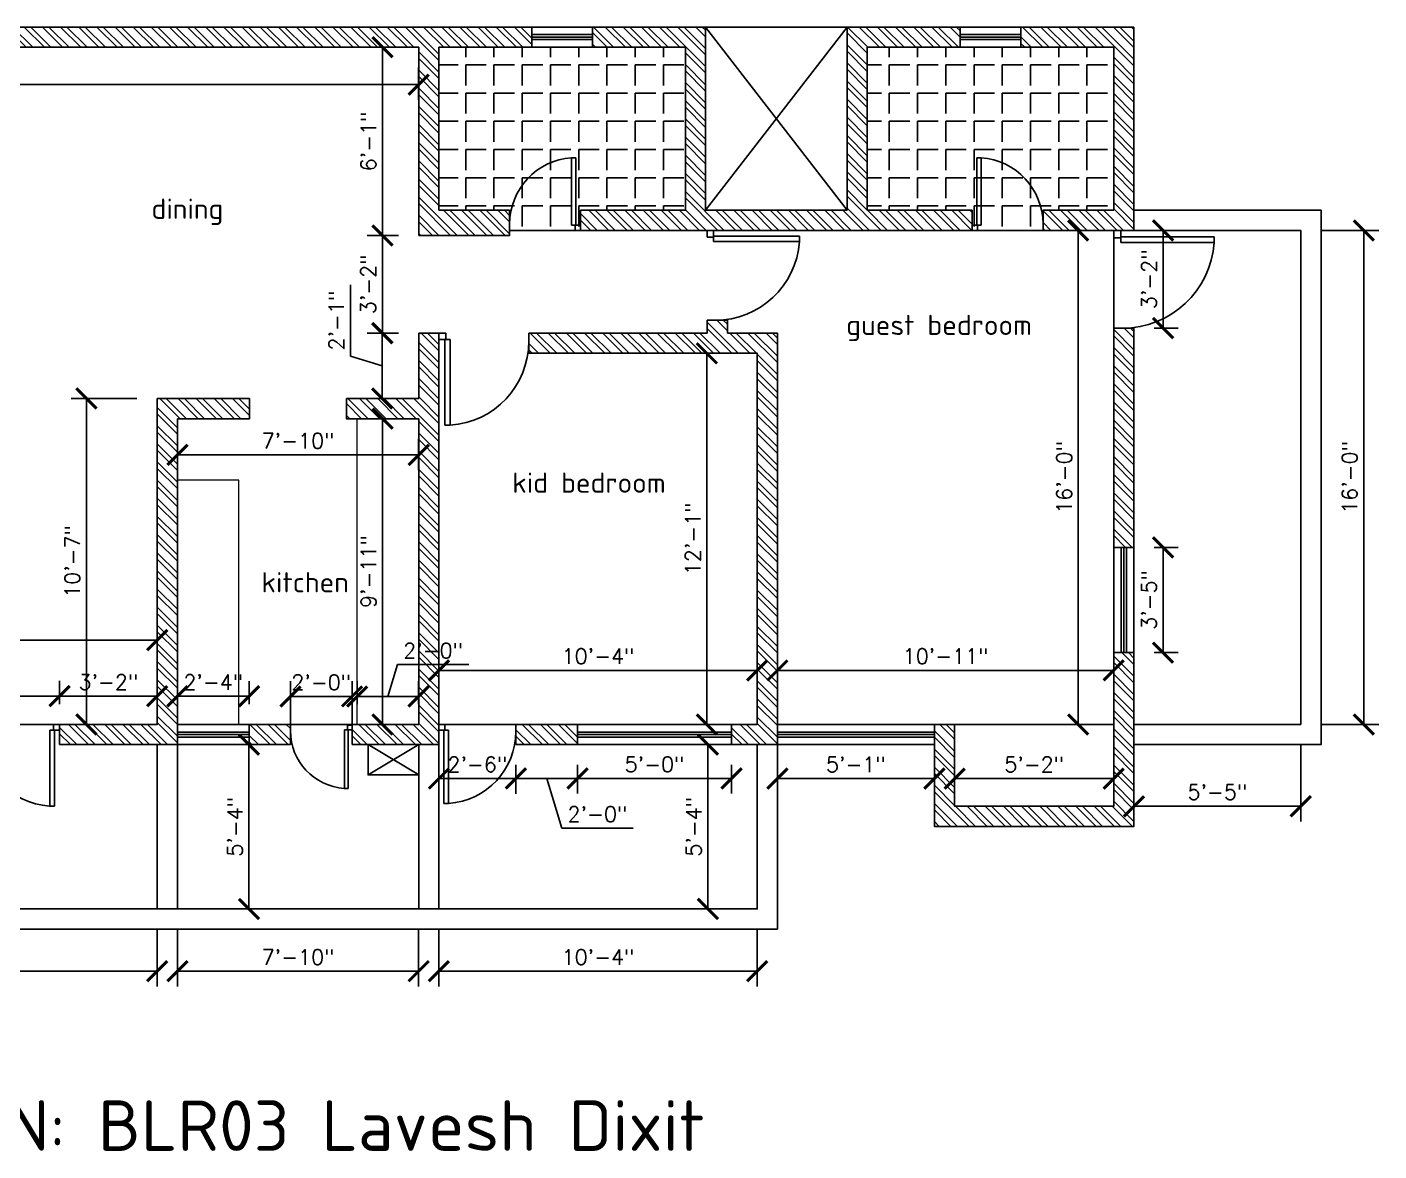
# Model space of a CAD drawing. Header units: millimetres. Extents: x 257791 to 278963, y -92415 to -81292.
# Drawn here: x 265587 to 278963, y -92415 to -81292 of the extents above; entities that cross this region are included whole.
import ezdxf

# ---------------------------------------------------------------- set-up
doc = ezdxf.new("R2010")
doc.units = ezdxf.units.MM
doc.layers.add('door&window', color=253, linetype='Continuous')
doc.layers.add('layout option @ 1', color=250, linetype='Continuous')
doc.layers.add('GRIDDIM', color=250, linetype='Continuous', lineweight=0)
doc.styles.add('ROMANS', font='romans')
doc.styles.get("Standard").update_dxf_attribs({"font": 'arial.ttf'})
doc.dimstyles.new('DIM300', dxfattribs={"dimtxt": 300, "dimasz": 300, "dimexe": 150, "dimexo": 200, "dimgap": 150, "dimtad": 1, "dimdec": 0, "dimlfac": 0.039363, "dimzin": 1, "dimdsep": 46, "dimlunit": 4, "dimtxsty": 'ROMANS', "dimblk": 'ARCHTICK', "dimblk1": 'ARCHTICK', "dimblk2": 'DOT', "dimcen": 100, "dimclrd": 256, "dimclre": 256, "dimclrt": 7, "dimadec": 0, "dimazin": 0, "dimtfac": 1, "dimtdec": 0, "dimtofl": 0, "dimtmove": 1, "dimatfit": 3, "dimldrblk": 'DOT', "dimfxl": 0, "dimtolj": 1, "dimtzin": 1, "dimarcsym": 0})
pattern_1 = [(315, (349276.97, 179293.78), (89.80256, 89.80256), []), (315, (349340.47, 179293.78), (89.80256, 89.80256), [])]

# ---------------------------------------------------------------- blocks, each defined once
blk = doc.blocks.new('d2')
at = {"layer": 'door&window'}
for p, q in [((270710, -64687), (270752, -64687)), ((270710, -65355), (270710, -64687)), ((270752, -64687), (270752, -65355)), ((270718, -65355), (270665, -65355)), ((270752, -65355), (270710, -65355)), ((270718, -65406), (270718, -65355)), ((270718, -65406), (270665, -65406))]:
    blk.add_line(p, q, dxfattribs=at)
blk.add_ellipse((270708, -65343), major_axis=(0, 657), ratio=1, start_param=4.712359, end_param=6.215136, dxfattribs=at)
blk = doc.blocks.new('d1')
at = {"layer": 'door&window'}
for p, q in [((259851, -65680), (259797, -65680)), ((259797, -65680), (259797, -66539)), ((259851, -66539), (259851, -65680)), ((259797, -66539), (259851, -66539)), ((259841, -66604), (259841, -66539)), ((259841, -66539), (259909, -66539)), ((259841, -66604), (259909, -66604))]:
    blk.add_line(p, q, dxfattribs=at)
at = {"layer": 'door&window', "extrusion": (0, 0, -1)}
blk.add_ellipse((259854, -66523), major_axis=(0, 845), ratio=1, start_param=4.712359, end_param=6.215136, dxfattribs=at)
blk = doc.blocks.new('_ArchTick')
at = {"color": 0, "linetype": 'ByBlock', "const_width": 0.15}
blk.add_lwpolyline([(-0.5, -0.5), (0.5, 0.5)], dxfattribs=at)
blk = doc.blocks.new('*D44')
at = {"layer": 'Defpoints', "color": 0}
for p in [(278190, -83305), (278190, -88194), (278813, -88194)]:
    blk.add_point(p, dxfattribs=at)
at = {"layer": 'GRIDDIM', "lineweight": -2}
for p, q in [((278390, -83305), (278963, -83305)), ((278813, -83305), (278813, -88194)), ((278390, -88194), (278963, -88194))]:
    blk.add_line(p, q, dxfattribs=at)
at = {"layer": 'GRIDDIM', "lineweight": -2, "xscale": 200, "yscale": 200, "zscale": 200}
for p, rotation in [((278813, -83305), 90), ((278813, -88194), 270)]:
    blk.add_blockref('_ArchTick', p, dxfattribs=dict(at, rotation=rotation))
at = {"layer": 'GRIDDIM', "color": 7, "insert": (278674, -85749), "char_height": 150, "attachment_point": 5, "rotation": 90, "style": 'ROMANS'}
blk.add_mtext('\\A1;16\'-0"', dxfattribs=at)
blk = doc.blocks.new('_Dot')
at = {"color": 0, "linetype": 'ByBlock', "lineweight": -2}
blk.add_line((-0.5, 0), (-1, 0), dxfattribs=at)
at = {"color": 0, "linetype": 'ByBlock', "const_width": 0.5}
blk.add_lwpolyline([(-0.25, 0, 1), (0.25, 0, 1)], format="xyb", close=True, dxfattribs=at)
blk = doc.blocks.new('*D45')
at = {"layer": 'Defpoints', "color": 0}
for p in [(276339, -83305), (275988, -88194), (276339, -88194)]:
    blk.add_point(p, dxfattribs=at)
at = {"layer": 'GRIDDIM', "lineweight": -2}
for p, q in [((276139, -83305), (275838, -83305)), ((275988, -83305), (275988, -88194)), ((276139, -88194), (275838, -88194))]:
    blk.add_line(p, q, dxfattribs=at)
at = {"layer": 'GRIDDIM', "lineweight": -2, "xscale": 200, "yscale": 200, "zscale": 200}
for p, rotation in [((275988, -83305), 90), ((275988, -88194), 270)]:
    blk.add_blockref('_ArchTick', p, dxfattribs=dict(at, rotation=rotation))
at = {"layer": 'GRIDDIM', "color": 7, "insert": (275849, -85749), "char_height": 150, "attachment_point": 5, "rotation": 90, "style": 'ROMANS'}
blk.add_mtext('\\A1;16\'-0"', dxfattribs=at)
blk = doc.blocks.new('*D46')
at = {"layer": 'Defpoints', "color": 0}
for p in [(276539, -86442), (276539, -87483), (276827, -87483)]:
    blk.add_point(p, dxfattribs=at)
at = {"layer": 'GRIDDIM', "lineweight": -2}
for p, q in [((276739, -86442), (276977, -86442)), ((276827, -86442), (276827, -87483)), ((276739, -87483), (276977, -87483))]:
    blk.add_line(p, q, dxfattribs=at)
at = {"layer": 'GRIDDIM', "lineweight": -2, "xscale": 200, "yscale": 200, "zscale": 200}
for p, rotation in [((276827, -86442), 90), ((276827, -87483), 270)]:
    blk.add_blockref('_ArchTick', p, dxfattribs=dict(at, rotation=rotation))
at = {"layer": 'GRIDDIM', "color": 7, "insert": (276688, -86962), "char_height": 150, "attachment_point": 5, "rotation": 90, "style": 'ROMANS'}
blk.add_mtext('\\A1;3\'-5"', dxfattribs=at)
blk = doc.blocks.new('*D47')
at = {"layer": 'Defpoints', "color": 0}
for p in [(276539, -83305), (276539, -84272), (276827, -84272)]:
    blk.add_point(p, dxfattribs=at)
at = {"layer": 'GRIDDIM', "lineweight": -2}
for p, q in [((276739, -83305), (276977, -83305)), ((276827, -83305), (276827, -84272)), ((276739, -84272), (276977, -84272))]:
    blk.add_line(p, q, dxfattribs=at)
at = {"layer": 'GRIDDIM', "lineweight": -2, "xscale": 200, "yscale": 200, "zscale": 200}
for p, rotation in [((276827, -83305), 90), ((276827, -84272), 270)]:
    blk.add_blockref('_ArchTick', p, dxfattribs=dict(at, rotation=rotation))
at = {"layer": 'GRIDDIM', "color": 7, "insert": (276688, -83788), "char_height": 150, "attachment_point": 5, "rotation": 90, "style": 'ROMANS'}
blk.add_mtext('\\A1;3\'-2"', dxfattribs=at)
blk = doc.blocks.new('*D48')
at = {"layer": 'Defpoints', "color": 0}
for p in [(276539, -88194), (278190, -88194), (276539, -89004)]:
    blk.add_point(p, dxfattribs=at)
at = {"layer": 'GRIDDIM', "lineweight": -2}
for p, q in [((276539, -88394), (276539, -89154)), ((278190, -88394), (278190, -89154)), ((278190, -89004), (276539, -89004))]:
    blk.add_line(p, q, dxfattribs=at)
at = {"layer": 'GRIDDIM', "lineweight": -2, "xscale": 200, "yscale": 200, "zscale": 200, "rotation": 180}
blk.add_blockref('_ArchTick', (276539, -89004), dxfattribs=at)
at = {"layer": 'GRIDDIM', "lineweight": -2, "xscale": 200, "yscale": 200, "zscale": 200}
blk.add_blockref('_ArchTick', (278190, -89004), dxfattribs=at)
at = {"layer": 'GRIDDIM', "color": 7, "insert": (277365, -88864), "char_height": 150, "attachment_point": 5, "style": 'ROMANS'}
blk.add_mtext('\\A1;5\'-5"', dxfattribs=at)
blk = doc.blocks.new('*D50')
at = {"layer": 'Defpoints', "color": 0}
for p in [(273012, -87659), (273012, -88269), (276339, -88194)]:
    blk.add_point(p, dxfattribs=at)
at = {"layer": 'GRIDDIM', "lineweight": -2}
for p, q in [((273012, -88069), (273012, -87509)), ((276339, -87994), (276339, -87509)), ((276339, -87659), (273012, -87659))]:
    blk.add_line(p, q, dxfattribs=at)
at = {"layer": 'GRIDDIM', "lineweight": -2, "xscale": 200, "yscale": 200, "zscale": 200, "rotation": 180}
blk.add_blockref('_ArchTick', (273012, -87659), dxfattribs=at)
at = {"layer": 'GRIDDIM', "lineweight": -2, "xscale": 200, "yscale": 200, "zscale": 200}
blk.add_blockref('_ArchTick', (276339, -87659), dxfattribs=at)
at = {"layer": 'GRIDDIM', "color": 7, "insert": (274676, -87519), "char_height": 150, "attachment_point": 5, "style": 'ROMANS'}
blk.add_mtext('\\A1;10\'-11"', dxfattribs=at)
blk = doc.blocks.new('*D52')
at = {"layer": 'Defpoints', "color": 0}
for p in [(269662, -87659), (269662, -88194), (272812, -88194)]:
    blk.add_point(p, dxfattribs=at)
at = {"layer": 'GRIDDIM', "lineweight": -2}
for p, q in [((269662, -87994), (269662, -87509)), ((272812, -87994), (272812, -87509)), ((272812, -87659), (269662, -87659))]:
    blk.add_line(p, q, dxfattribs=at)
at = {"layer": 'GRIDDIM', "lineweight": -2, "xscale": 200, "yscale": 200, "zscale": 200, "rotation": 180}
blk.add_blockref('_ArchTick', (269662, -87659), dxfattribs=at)
at = {"layer": 'GRIDDIM', "lineweight": -2, "xscale": 200, "yscale": 200, "zscale": 200}
blk.add_blockref('_ArchTick', (272812, -87659), dxfattribs=at)
at = {"layer": 'GRIDDIM', "color": 7, "insert": (271237, -87519), "char_height": 150, "attachment_point": 5, "style": 'ROMANS'}
blk.add_mtext('\\A1;10\'-4"', dxfattribs=at)
blk = doc.blocks.new('*D53')
at = {"layer": 'Defpoints', "color": 0}
for p in [(271034, -88394), (272558, -88394), (271034, -88728)]:
    blk.add_point(p, dxfattribs=at)
at = {"layer": 'GRIDDIM', "lineweight": -2}
for p, q in [((271034, -88594), (271034, -88878)), ((272558, -88594), (272558, -88878)), ((272558, -88728), (271034, -88728))]:
    blk.add_line(p, q, dxfattribs=at)
at = {"layer": 'GRIDDIM', "lineweight": -2, "xscale": 200, "yscale": 200, "zscale": 200, "rotation": 180}
blk.add_blockref('_ArchTick', (271034, -88728), dxfattribs=at)
at = {"layer": 'GRIDDIM', "lineweight": -2, "xscale": 200, "yscale": 200, "zscale": 200}
blk.add_blockref('_ArchTick', (272558, -88728), dxfattribs=at)
at = {"layer": 'GRIDDIM', "color": 7, "insert": (271796, -88589), "char_height": 150, "attachment_point": 5, "style": 'ROMANS'}
blk.add_mtext('\\A1;5\'-0"', dxfattribs=at)
blk = doc.blocks.new('*D54')
at = {"layer": 'Defpoints', "color": 0}
for p in [(273012, -88394), (274565, -88394), (273012, -88730)]:
    blk.add_point(p, dxfattribs=at)
at = {"layer": 'GRIDDIM', "lineweight": -2}
for p, q in [((273012, -88594), (273012, -88880)), ((274565, -88594), (274565, -88880)), ((274565, -88730), (273012, -88730))]:
    blk.add_line(p, q, dxfattribs=at)
at = {"layer": 'GRIDDIM', "lineweight": -2, "xscale": 200, "yscale": 200, "zscale": 200, "rotation": 180}
blk.add_blockref('_ArchTick', (273012, -88730), dxfattribs=at)
at = {"layer": 'GRIDDIM', "lineweight": -2, "xscale": 200, "yscale": 200, "zscale": 200}
blk.add_blockref('_ArchTick', (274565, -88730), dxfattribs=at)
at = {"layer": 'GRIDDIM', "color": 7, "insert": (273788, -88590), "char_height": 150, "attachment_point": 5, "style": 'ROMANS'}
blk.add_mtext('\\A1;5\'-1"', dxfattribs=at)
blk = doc.blocks.new('*D55')
at = {"layer": 'Defpoints', "color": 0}
for p in [(274765, -88194), (276339, -88194), (276339, -88730)]:
    blk.add_point(p, dxfattribs=at)
at = {"layer": 'GRIDDIM', "lineweight": -2}
for p, q in [((274765, -88394), (274765, -88880)), ((276339, -88394), (276339, -88880)), ((274765, -88730), (276339, -88730))]:
    blk.add_line(p, q, dxfattribs=at)
at = {"layer": 'GRIDDIM', "lineweight": -2, "xscale": 200, "yscale": 200, "zscale": 200, "rotation": 180}
blk.add_blockref('_ArchTick', (274765, -88730), dxfattribs=at)
at = {"layer": 'GRIDDIM', "lineweight": -2, "xscale": 200, "yscale": 200, "zscale": 200}
blk.add_blockref('_ArchTick', (276339, -88730), dxfattribs=at)
at = {"layer": 'GRIDDIM', "color": 7, "insert": (275552, -88590), "char_height": 150, "attachment_point": 5, "style": 'ROMANS'}
blk.add_mtext('\\A1;5\'-2"', dxfattribs=at)
blk = doc.blocks.new('*D56')
at = {"layer": 'Defpoints', "color": 0}
for p in [(270424, -88394), (271034, -88394), (270424, -88728)]:
    blk.add_point(p, dxfattribs=at)
at = {"layer": 'GRIDDIM', "lineweight": -2}
for p, q in [((270424, -88594), (270424, -88878)), ((271034, -88594), (271034, -88878)), ((271034, -88728), (270424, -88728)), ((270729, -88728), (270877, -89221)), ((270877, -89221), (271584, -89221))]:
    blk.add_line(p, q, dxfattribs=at)
at = {"layer": 'GRIDDIM', "lineweight": -2, "xscale": 200, "yscale": 200, "zscale": 200, "rotation": 180}
blk.add_blockref('_ArchTick', (270424, -88728), dxfattribs=at)
at = {"layer": 'GRIDDIM', "lineweight": -2, "xscale": 200, "yscale": 200, "zscale": 200}
blk.add_blockref('_ArchTick', (271034, -88728), dxfattribs=at)
at = {"layer": 'GRIDDIM', "color": 7, "insert": (271231, -89082), "char_height": 150, "attachment_point": 5, "style": 'ROMANS'}
blk.add_mtext('\\A1;2\'-0"', dxfattribs=at)
blk = doc.blocks.new('*D57')
at = {"layer": 'Defpoints', "color": 0}
for p in [(269662, -88394), (270424, -88394), (269662, -88730)]:
    blk.add_point(p, dxfattribs=at)
at = {"layer": 'GRIDDIM', "lineweight": -2}
for p, q in [((269662, -88594), (269662, -88880)), ((270424, -88594), (270424, -88880)), ((270424, -88730), (269662, -88730))]:
    blk.add_line(p, q, dxfattribs=at)
at = {"layer": 'GRIDDIM', "lineweight": -2, "xscale": 200, "yscale": 200, "zscale": 200, "rotation": 180}
blk.add_blockref('_ArchTick', (269662, -88730), dxfattribs=at)
at = {"layer": 'GRIDDIM', "lineweight": -2, "xscale": 200, "yscale": 200, "zscale": 200}
blk.add_blockref('_ArchTick', (270424, -88730), dxfattribs=at)
at = {"layer": 'GRIDDIM', "color": 7, "insert": (270043, -88590), "char_height": 150, "attachment_point": 5, "style": 'ROMANS'}
blk.add_mtext('\\A1;2\'-6"', dxfattribs=at)
blk = doc.blocks.new('*D58')
at = {"layer": 'Defpoints', "color": 0}
for p in [(269662, -90020), (272812, -90020), (269662, -90636)]:
    blk.add_point(p, dxfattribs=at)
at = {"layer": 'GRIDDIM', "lineweight": -2}
for p, q in [((269662, -90220), (269662, -90786)), ((272812, -90220), (272812, -90786)), ((272812, -90636), (269662, -90636))]:
    blk.add_line(p, q, dxfattribs=at)
at = {"layer": 'GRIDDIM', "lineweight": -2, "xscale": 200, "yscale": 200, "zscale": 200, "rotation": 180}
blk.add_blockref('_ArchTick', (269662, -90636), dxfattribs=at)
at = {"layer": 'GRIDDIM', "lineweight": -2, "xscale": 200, "yscale": 200, "zscale": 200}
blk.add_blockref('_ArchTick', (272812, -90636), dxfattribs=at)
at = {"layer": 'GRIDDIM', "color": 7, "insert": (271237, -90497), "char_height": 150, "attachment_point": 5, "style": 'ROMANS'}
blk.add_mtext('\\A1;10\'-4"', dxfattribs=at)
blk = doc.blocks.new('*D59')
at = {"layer": 'Defpoints', "color": 0}
for p in [(267075, -90020), (269462, -90020), (267075, -90636)]:
    blk.add_point(p, dxfattribs=at)
at = {"layer": 'GRIDDIM', "lineweight": -2}
for p, q in [((267075, -90220), (267075, -90786)), ((269462, -90220), (269462, -90786)), ((269462, -90636), (267075, -90636))]:
    blk.add_line(p, q, dxfattribs=at)
at = {"layer": 'GRIDDIM', "lineweight": -2, "xscale": 200, "yscale": 200, "zscale": 200, "rotation": 180}
blk.add_blockref('_ArchTick', (267075, -90636), dxfattribs=at)
at = {"layer": 'GRIDDIM', "lineweight": -2, "xscale": 200, "yscale": 200, "zscale": 200}
blk.add_blockref('_ArchTick', (269462, -90636), dxfattribs=at)
at = {"layer": 'GRIDDIM', "color": 7, "insert": (268269, -90497), "char_height": 150, "attachment_point": 5, "style": 'ROMANS'}
blk.add_mtext('\\A1;7\'-10"', dxfattribs=at)
blk = doc.blocks.new('*D60')
at = {"layer": 'Defpoints', "color": 0}
for p in [(263370, -90020), (266875, -90020), (263370, -90636)]:
    blk.add_point(p, dxfattribs=at)
at = {"layer": 'GRIDDIM', "lineweight": -2}
for p, q in [((263370, -90220), (263370, -90786)), ((266875, -90220), (266875, -90786)), ((266875, -90636), (263370, -90636))]:
    blk.add_line(p, q, dxfattribs=at)
at = {"layer": 'GRIDDIM', "lineweight": -2, "xscale": 200, "yscale": 200, "zscale": 200, "rotation": 180}
blk.add_blockref('_ArchTick', (263370, -90636), dxfattribs=at)
at = {"layer": 'GRIDDIM', "lineweight": -2, "xscale": 200, "yscale": 200, "zscale": 200}
blk.add_blockref('_ArchTick', (266875, -90636), dxfattribs=at)
at = {"layer": 'GRIDDIM', "color": 7, "insert": (265122, -90497), "char_height": 150, "attachment_point": 5, "style": 'ROMANS'}
blk.add_mtext('\\A1;11\'-6"', dxfattribs=at)
blk = doc.blocks.new('*D61')
at = {"layer": 'Defpoints', "color": 0}
for p in [(272812, -88394), (272324, -90020), (272812, -90020)]:
    blk.add_point(p, dxfattribs=at)
at = {"layer": 'GRIDDIM', "lineweight": -2}
for p, q in [((272612, -88394), (272174, -88394)), ((272324, -88394), (272324, -90020)), ((272612, -90020), (272174, -90020))]:
    blk.add_line(p, q, dxfattribs=at)
at = {"layer": 'GRIDDIM', "lineweight": -2, "xscale": 200, "yscale": 200, "zscale": 200}
for p, rotation in [((272324, -88394), 90), ((272324, -90020), 270)]:
    blk.add_blockref('_ArchTick', p, dxfattribs=dict(at, rotation=rotation))
at = {"layer": 'GRIDDIM', "color": 7, "insert": (272184, -89207), "char_height": 150, "attachment_point": 5, "rotation": 90, "style": 'ROMANS'}
blk.add_mtext('\\A1;5\'-4"', dxfattribs=at)
blk = doc.blocks.new('*D62')
at = {"layer": 'Defpoints', "color": 0}
for p in [(268193, -87917), (268193, -88394), (268803, -88394)]:
    blk.add_point(p, dxfattribs=at)
at = {"layer": 'GRIDDIM', "lineweight": -2}
for p, q in [((268193, -88194), (268193, -87767)), ((268803, -88194), (268803, -87767)), ((268803, -87917), (268193, -87917))]:
    blk.add_line(p, q, dxfattribs=at)
at = {"layer": 'GRIDDIM', "lineweight": -2, "xscale": 200, "yscale": 200, "zscale": 200, "rotation": 180}
blk.add_blockref('_ArchTick', (268193, -87917), dxfattribs=at)
at = {"layer": 'GRIDDIM', "lineweight": -2, "xscale": 200, "yscale": 200, "zscale": 200}
blk.add_blockref('_ArchTick', (268803, -87917), dxfattribs=at)
at = {"layer": 'GRIDDIM', "color": 7, "insert": (268498, -87777), "char_height": 150, "attachment_point": 5, "style": 'ROMANS'}
blk.add_mtext('\\A1;2\'-0"', dxfattribs=at)
blk = doc.blocks.new('*D63')
at = {"layer": 'Defpoints', "color": 0}
for p in [(267075, -87915), (267075, -88194), (267784, -88194)]:
    blk.add_point(p, dxfattribs=at)
at = {"layer": 'GRIDDIM', "lineweight": -2}
for p, q in [((267075, -87994), (267075, -87765)), ((267784, -87994), (267784, -87765)), ((267784, -87915), (267075, -87915))]:
    blk.add_line(p, q, dxfattribs=at)
at = {"layer": 'GRIDDIM', "lineweight": -2, "xscale": 200, "yscale": 200, "zscale": 200, "rotation": 180}
blk.add_blockref('_ArchTick', (267075, -87915), dxfattribs=at)
at = {"layer": 'GRIDDIM', "lineweight": -2, "xscale": 200, "yscale": 200, "zscale": 200}
blk.add_blockref('_ArchTick', (267784, -87915), dxfattribs=at)
at = {"layer": 'GRIDDIM', "color": 7, "insert": (267430, -87776), "char_height": 150, "attachment_point": 5, "style": 'ROMANS'}
blk.add_mtext('\\A1;2\'-4"', dxfattribs=at)
blk = doc.blocks.new('*D64')
at = {"layer": 'Defpoints', "color": 0}
for p in [(269462, -87917), (268853, -88194), (269462, -88194)]:
    blk.add_point(p, dxfattribs=at)
at = {"layer": 'GRIDDIM', "lineweight": -2}
for p, q in [((269158, -87917), (269252, -87602)), ((269252, -87602), (269959, -87602)), ((268853, -87994), (268853, -87767)), ((269462, -87994), (269462, -87767)), ((268853, -87917), (269462, -87917))]:
    blk.add_line(p, q, dxfattribs=at)
at = {"layer": 'GRIDDIM', "lineweight": -2, "xscale": 200, "yscale": 200, "zscale": 200, "rotation": 180}
blk.add_blockref('_ArchTick', (268853, -87917), dxfattribs=at)
at = {"layer": 'GRIDDIM', "lineweight": -2, "xscale": 200, "yscale": 200, "zscale": 200}
blk.add_blockref('_ArchTick', (269462, -87917), dxfattribs=at)
at = {"layer": 'GRIDDIM', "color": 7, "insert": (269605, -87463), "char_height": 150, "attachment_point": 5, "style": 'ROMANS'}
blk.add_mtext('\\A1;2\'-0"', dxfattribs=at)
blk = doc.blocks.new('*D65')
at = {"layer": 'Defpoints', "color": 0}
for p in [(267075, -85168), (269462, -85168), (267075, -85526)]:
    blk.add_point(p, dxfattribs=at)
at = {"layer": 'GRIDDIM', "lineweight": -2}
for p, q in [((267075, -85368), (267075, -85676)), ((269462, -85368), (269462, -85676)), ((269462, -85526), (267075, -85526))]:
    blk.add_line(p, q, dxfattribs=at)
at = {"layer": 'GRIDDIM', "lineweight": -2, "xscale": 200, "yscale": 200, "zscale": 200, "rotation": 180}
blk.add_blockref('_ArchTick', (267075, -85526), dxfattribs=at)
at = {"layer": 'GRIDDIM', "lineweight": -2, "xscale": 200, "yscale": 200, "zscale": 200}
blk.add_blockref('_ArchTick', (269462, -85526), dxfattribs=at)
at = {"layer": 'GRIDDIM', "color": 7, "insert": (268269, -85387), "char_height": 150, "attachment_point": 5, "style": 'ROMANS'}
blk.add_mtext('\\A1;7\'-10"', dxfattribs=at)
blk = doc.blocks.new('*D66')
at = {"layer": 'Defpoints', "color": 0}
for p in [(269105, -85168), (269462, -85168), (269462, -88194)]:
    blk.add_point(p, dxfattribs=at)
at = {"layer": 'GRIDDIM', "lineweight": -2}
for p, q in [((269262, -85168), (268955, -85168)), ((269105, -88194), (269105, -85168)), ((269262, -88194), (268955, -88194))]:
    blk.add_line(p, q, dxfattribs=at)
at = {"layer": 'GRIDDIM', "lineweight": -2, "xscale": 200, "yscale": 200, "zscale": 200}
for p, rotation in [((269105, -85168), 90), ((269105, -88194), 270)]:
    blk.add_blockref('_ArchTick', p, dxfattribs=dict(at, rotation=rotation))
at = {"layer": 'GRIDDIM', "color": 7, "insert": (268966, -86681), "char_height": 150, "attachment_point": 5, "rotation": 90, "style": 'ROMANS'}
blk.add_mtext('\\A1;9\'-11"', dxfattribs=at)
blk = doc.blocks.new('*D67')
at = {"layer": 'Defpoints', "color": 0}
for p in [(265910, -87914), (265910, -88194), (266875, -88194)]:
    blk.add_point(p, dxfattribs=at)
at = {"layer": 'GRIDDIM', "lineweight": -2}
for p, q in [((265910, -87994), (265910, -87764)), ((266875, -87994), (266875, -87764)), ((266875, -87914), (265910, -87914))]:
    blk.add_line(p, q, dxfattribs=at)
at = {"layer": 'GRIDDIM', "lineweight": -2, "xscale": 200, "yscale": 200, "zscale": 200, "rotation": 180}
blk.add_blockref('_ArchTick', (265910, -87914), dxfattribs=at)
at = {"layer": 'GRIDDIM', "lineweight": -2, "xscale": 200, "yscale": 200, "zscale": 200}
blk.add_blockref('_ArchTick', (266875, -87914), dxfattribs=at)
at = {"layer": 'GRIDDIM', "color": 7, "insert": (266392, -87775), "char_height": 150, "attachment_point": 5, "style": 'ROMANS'}
blk.add_mtext('\\A1;3\'-2"', dxfattribs=at)
blk = doc.blocks.new('*D68')
at = {"layer": 'Defpoints', "color": 0}
for p in [(264335, -87913), (264335, -88194), (265910, -88194)]:
    blk.add_point(p, dxfattribs=at)
at = {"layer": 'GRIDDIM', "lineweight": -2}
for p, q in [((264335, -87994), (264335, -87763)), ((265910, -87994), (265910, -87763)), ((265910, -87913), (264335, -87913))]:
    blk.add_line(p, q, dxfattribs=at)
at = {"layer": 'GRIDDIM', "lineweight": -2, "xscale": 200, "yscale": 200, "zscale": 200, "rotation": 180}
blk.add_blockref('_ArchTick', (264335, -87913), dxfattribs=at)
at = {"layer": 'GRIDDIM', "lineweight": -2, "xscale": 200, "yscale": 200, "zscale": 200}
blk.add_blockref('_ArchTick', (265910, -87913), dxfattribs=at)
at = {"layer": 'GRIDDIM', "color": 7, "insert": (265122, -87773), "char_height": 150, "attachment_point": 5, "style": 'ROMANS'}
blk.add_mtext('\\A1;5\'-2"', dxfattribs=at)
blk = doc.blocks.new('*D70')
at = {"layer": 'Defpoints', "color": 0}
for p in [(263370, -87359), (263370, -88194), (266875, -88194)]:
    blk.add_point(p, dxfattribs=at)
at = {"layer": 'GRIDDIM', "lineweight": -2}
for p, q in [((263370, -87994), (263370, -87209)), ((266875, -87994), (266875, -87209)), ((266875, -87359), (263370, -87359))]:
    blk.add_line(p, q, dxfattribs=at)
at = {"layer": 'GRIDDIM', "lineweight": -2, "xscale": 200, "yscale": 200, "zscale": 200, "rotation": 180}
blk.add_blockref('_ArchTick', (263370, -87359), dxfattribs=at)
at = {"layer": 'GRIDDIM', "lineweight": -2, "xscale": 200, "yscale": 200, "zscale": 200}
blk.add_blockref('_ArchTick', (266875, -87359), dxfattribs=at)
at = {"layer": 'GRIDDIM', "color": 7, "insert": (265122, -87220), "char_height": 150, "attachment_point": 5, "style": 'ROMANS'}
blk.add_mtext('\\A1;11\'-6"', dxfattribs=at)
blk = doc.blocks.new('*D71')
at = {"layer": 'Defpoints', "color": 0}
for p in [(266174, -84968), (266875, -84968), (266875, -88194)]:
    blk.add_point(p, dxfattribs=at)
at = {"layer": 'GRIDDIM', "lineweight": -2}
for p, q in [((266675, -84968), (266024, -84968)), ((266174, -88194), (266174, -84968)), ((266675, -88194), (266024, -88194))]:
    blk.add_line(p, q, dxfattribs=at)
at = {"layer": 'GRIDDIM', "lineweight": -2, "xscale": 200, "yscale": 200, "zscale": 200}
for p, rotation in [((266174, -84968), 90), ((266174, -88194), 270)]:
    blk.add_blockref('_ArchTick', p, dxfattribs=dict(at, rotation=rotation))
at = {"layer": 'GRIDDIM', "color": 7, "insert": (266035, -86581), "char_height": 150, "attachment_point": 5, "rotation": 90, "style": 'ROMANS'}
blk.add_mtext('\\A1;10\'-7"', dxfattribs=at)
blk = doc.blocks.new('*D90')
at = {"layer": 'Defpoints', "color": 0}
for p in [(260877, -81492), (269462, -81492), (269462, -81861)]:
    blk.add_point(p, dxfattribs=at)
at = {"layer": 'GRIDDIM', "lineweight": -2}
for p, q in [((260877, -81692), (260877, -82011)), ((269462, -81692), (269462, -82011)), ((260877, -81861), (269462, -81861))]:
    blk.add_line(p, q, dxfattribs=at)
at = {"layer": 'GRIDDIM', "lineweight": -2, "xscale": 200, "yscale": 200, "zscale": 200, "rotation": 180}
blk.add_blockref('_ArchTick', (260877, -81861), dxfattribs=at)
at = {"layer": 'GRIDDIM', "lineweight": -2, "xscale": 200, "yscale": 200, "zscale": 200}
blk.add_blockref('_ArchTick', (269462, -81861), dxfattribs=at)
at = {"layer": 'GRIDDIM', "color": 7, "insert": (265170, -81721), "char_height": 150, "attachment_point": 5, "style": 'ROMANS'}
blk.add_mtext('\\A1;28\'-2"', dxfattribs=at)
blk = doc.blocks.new('*D91')
at = {"layer": 'Defpoints', "color": 0}
for p in [(269462, -81492), (269104, -83355), (269462, -83355)]:
    blk.add_point(p, dxfattribs=at)
at = {"layer": 'GRIDDIM', "lineweight": -2}
for p, q in [((269262, -81492), (268954, -81492)), ((269104, -81492), (269104, -83355)), ((269262, -83355), (268954, -83355))]:
    blk.add_line(p, q, dxfattribs=at)
at = {"layer": 'GRIDDIM', "lineweight": -2, "xscale": 200, "yscale": 200, "zscale": 200}
for p, rotation in [((269104, -81492), 90), ((269104, -83355), 270)]:
    blk.add_blockref('_ArchTick', p, dxfattribs=dict(at, rotation=rotation))
at = {"layer": 'GRIDDIM', "color": 7, "insert": (268965, -82424), "char_height": 150, "attachment_point": 5, "rotation": 90, "style": 'ROMANS'}
blk.add_mtext('\\A1;6\'-1"', dxfattribs=at)
blk = doc.blocks.new('*D92')
at = {"layer": 'Defpoints', "color": 0}
for p in [(269462, -83355), (269103, -84321), (269462, -84321)]:
    blk.add_point(p, dxfattribs=at)
at = {"layer": 'GRIDDIM', "lineweight": -2}
for p, q in [((269262, -83355), (268953, -83355)), ((269103, -83355), (269103, -84321)), ((269262, -84321), (268953, -84321))]:
    blk.add_line(p, q, dxfattribs=at)
at = {"layer": 'GRIDDIM', "lineweight": -2, "xscale": 200, "yscale": 200, "zscale": 200}
for p, rotation in [((269103, -83355), 90), ((269103, -84321), 270)]:
    blk.add_blockref('_ArchTick', p, dxfattribs=dict(at, rotation=rotation))
at = {"layer": 'GRIDDIM', "color": 7, "insert": (268963, -83838), "char_height": 150, "attachment_point": 5, "rotation": 90, "style": 'ROMANS'}
blk.add_mtext('\\A1;3\'-2"', dxfattribs=at)
blk = doc.blocks.new('*D93')
at = {"layer": 'Defpoints', "color": 0}
for p in [(269462, -84321), (269101, -84968), (269462, -84968)]:
    blk.add_point(p, dxfattribs=at)
at = {"layer": 'GRIDDIM', "lineweight": -2}
for p, q in [((268787, -84550), (268787, -83843)), ((269262, -84321), (268951, -84321)), ((269101, -84321), (269101, -84968)), ((269101, -84644), (268787, -84550)), ((269262, -84968), (268951, -84968))]:
    blk.add_line(p, q, dxfattribs=at)
at = {"layer": 'GRIDDIM', "lineweight": -2, "xscale": 200, "yscale": 200, "zscale": 200}
for p, rotation in [((269101, -84321), 90), ((269101, -84968), 270)]:
    blk.add_blockref('_ArchTick', p, dxfattribs=dict(at, rotation=rotation))
at = {"layer": 'GRIDDIM', "color": 7, "insert": (268648, -84197), "char_height": 150, "attachment_point": 5, "rotation": 90, "style": 'ROMANS'}
blk.add_mtext('\\A1;2\'-1"', dxfattribs=at)
blk = doc.blocks.new('*D95')
at = {"layer": 'Defpoints', "color": 0}
for p in [(272313, -84521), (272558, -84521), (272558, -88194)]:
    blk.add_point(p, dxfattribs=at)
at = {"layer": 'GRIDDIM', "lineweight": -2}
for p, q in [((272358, -84521), (272163, -84521)), ((272313, -88194), (272313, -84521)), ((272358, -88194), (272163, -88194))]:
    blk.add_line(p, q, dxfattribs=at)
at = {"layer": 'GRIDDIM', "lineweight": -2, "xscale": 200, "yscale": 200, "zscale": 200}
for p, rotation in [((272313, -84521), 90), ((272313, -88194), 270)]:
    blk.add_blockref('_ArchTick', p, dxfattribs=dict(at, rotation=rotation))
at = {"layer": 'GRIDDIM', "color": 7, "insert": (272174, -86357), "char_height": 150, "attachment_point": 5, "rotation": 90, "style": 'ROMANS'}
blk.add_mtext('\\A1;12\'-1"', dxfattribs=at)
blk = doc.blocks.new('*D100')
at = {"layer": 'Defpoints', "color": 0}
for p in [(267075, -88394), (267075, -90020), (267783, -90020)]:
    blk.add_point(p, dxfattribs=at)
at = {"layer": 'GRIDDIM', "lineweight": -2}
for p, q in [((267275, -88394), (267933, -88394)), ((267783, -88394), (267783, -90020)), ((267275, -90020), (267933, -90020))]:
    blk.add_line(p, q, dxfattribs=at)
at = {"layer": 'GRIDDIM', "lineweight": -2, "xscale": 200, "yscale": 200, "zscale": 200}
for p, rotation in [((267783, -88394), 90), ((267783, -90020), 270)]:
    blk.add_blockref('_ArchTick', p, dxfattribs=dict(at, rotation=rotation))
at = {"layer": 'GRIDDIM', "color": 7, "insert": (267644, -89207), "char_height": 150, "attachment_point": 5, "rotation": 90, "style": 'ROMANS'}
blk.add_mtext('\\A1;5\'-4"', dxfattribs=at)

msp = doc.modelspace()

# ---------------------------------------------------------------- hatches: boundary and pattern name
h = msp.add_hatch()
h.set_pattern_fill('STEEL', color=250, scale=40, angle=-90, style=0)
h.set_pattern_definition(pattern_1)
h.paths.add_polyline_path([(263169.5, -83774.5), (263369.5, -83774.5), (263369.5, -83088.7), (263169.5, -83088.7), (263169.5, -83574.5), (259715.1, -83574.5), (259715.1, -82406.1), (259715.1, -82306.1), (259515.1, -82306.1), (259515.1, -82406.1), (259515.1, -83121.1), (257791.1, -83121.1), (257791.1, -84468.6), (257991.1, -84468.6), (257991.1, -83321.1), (259515.1, -83321.1), (259515.1, -84206.3), (259715.1, -84206.3), (259715.1, -83774.5)])
h.paths.add_polyline_path([(269462.3, -81491.7), (269462.3, -83355.4), (270362.3, -83355.4), (270362.3, -83304.6), (270362.3, -83104.6), (269662.3, -83104.6), (269662.3, -81491.7), (270581.5, -81491.7), (270581.5, -81291.7), (269462.3, -81291.7), (260677.1, -81291.7), (260677.1, -82406.1), (260877.1, -82406.1), (260877.1, -81491.7)])
h.paths.add_polyline_path([(276539.3, -88394.1), (276539.3, -88194.1), (276539.3, -87482.9), (276339.3, -87482.9), (276339.3, -88194.1), (276339.3, -89003.7), (274764.5, -89003.7), (274764.5, -88194.1), (274564.5, -88194.1), (274564.5, -88394.1), (274564.5, -89203.7), (276539.3, -89203.7)])
h.paths.add_polyline_path([(276539.3, -84272.4), (276339.3, -84272.4), (276339.3, -86441.5), (276539.3, -86441.5)])
h.paths.add_polyline_path([(276539.3, -83104.6), (276539.3, -81291.7), (275420.1, -81291.7), (275420.1, -81491.7), (276339.3, -81491.7), (276339.3, -83104.6), (275639.3, -83104.6), (275639.3, -83304.6), (276339.3, -83304.6), (276539.3, -83304.6)])
h.paths.add_polyline_path([(273900.9, -83104.6), (273900.9, -81491.7), (274820.1, -81491.7), (274820.1, -81291.7), (273700.9, -81291.7), (273700.9, -83104.6), (272300.7, -83104.6), (272300.7, -81291.7), (271181.5, -81291.7), (271181.5, -81491.7), (272100.7, -81491.7), (272100.7, -83104.6), (271062.3, -83104.6), (271062.3, -83304.6), (274939.3, -83304.6), (274939.3, -83104.6)])
h = msp.add_hatch()
h.set_pattern_fill('ANGLE', color=250, scale=40, angle=-90, style=0)
h.set_pattern_definition([(270, (349276.97, 179293.78), (279.4, -5e-14), [203.2, -76.2]), (360, (349276.97, 179293.78), (7e-14, 279.4), [203.2, -76.2])])
h.paths.add_polyline_path([(276339.3, -81491.7), (273900.9, -81491.7), (273900.9, -83104.6), (274939.3, -83104.6), (274939.3, -83304.6), (275639.3, -83304.6), (275639.3, -83104.6), (276339.3, -83104.6)])
h.paths.add_polyline_path([(271062.3, -83104.6), (272100.7, -83104.6), (272100.7, -81491.7), (269662.3, -81491.7), (269662.3, -83104.6), (270362.3, -83104.6), (270362.3, -83304.6), (271062.3, -83304.6)])
h.paths.add_polyline_path([(257991.1, -86216.1), (259515.1, -86216.1), (259515.1, -84906.3), (259715.1, -84906.3), (259715.1, -84206.3), (259515.1, -84206.3), (259515.1, -83321.1), (257991.1, -83321.1)])
h = msp.add_hatch()
h.set_pattern_fill('STEEL', color=250, scale=40, angle=-90, style=0)
h.set_pattern_definition(pattern_1)
h.paths.add_polyline_path([(270551.3, -84320.6), (270551.3, -84520.6), (272811.9, -84520.6), (272811.9, -84892.1), (272811.9, -88194.1), (272557.9, -88194.1), (272557.9, -88394.1), (273011.9, -88394.1), (273011.9, -88194.1), (273011.9, -84892.1), (273011.9, -84320.6), (272516.6, -84320.6), (272516.6, -84193.6), (272316.6, -84193.6), (272316.6, -84320.6)])
h = msp.add_hatch()
h.set_pattern_fill('STEEL', color=250, scale=40, angle=-90, style=0)
h.set_pattern_definition(pattern_1)
h.paths.add_polyline_path([(269662.3, -84968.3), (269662.3, -84320.6), (269462.3, -84320.6), (269462.3, -84968.3)])
h = msp.add_hatch()
h.set_pattern_fill('STEEL', color=250, scale=40, angle=-90, style=0)
h.set_pattern_definition(pattern_1)
h.paths.add_polyline_path([(271033.9, -88394.1), (271033.9, -88194.1), (270424.3, -88194.1), (270424.3, -88394.1)])
h.paths.add_polyline_path([(269662.3, -84968.3), (268747.9, -84968.3), (268747.9, -85168.3), (269462.3, -85168.3), (269462.3, -88194.1), (268802.7, -88194.1), (268802.7, -88394.1), (269462.3, -88394.1), (269662.3, -88394.1), (269662.3, -88194.1)])
h.paths.add_polyline_path([(266874.7, -88194.1), (265909.5, -88194.1), (265909.5, -88394.1), (266874.7, -88394.1), (267074.7, -88394.1), (267074.7, -88194.1), (267074.7, -85168.3), (267789.1, -85168.3), (267789.1, -84968.3), (266874.7, -84968.3)])
h.paths.add_polyline_path([(264334.7, -88394.1), (264334.7, -88194.1), (263369.5, -88194.1), (263369.5, -84663.5), (263169.5, -84663.5), (263169.5, -88194.1), (262182.1, -88194.1), (262182.1, -88394.1), (263169.5, -88394.1), (263369.5, -88394.1)])
h = msp.add_hatch()
h.set_pattern_fill('STEEL', color=250, scale=40, angle=-90, style=0)
h.set_pattern_definition(pattern_1)
h.paths.add_polyline_path([(267784.3, -88194.1), (267784.3, -88394.1), (268193.1, -88394.1), (268193.1, -88194.1)])

# ---------------------------------------------------------------- linework, layer by layer
at = {"color": 250}
for points in [[(273700.9, -83104.6), (272300.7, -81291.7)], [(273700.9, -81291.7), (272300.7, -83104.6)], [(276539.3, -83104.6), (278390.3, -83104.6), (278390.3, -88394.1), (276539.3, -88394.1)], [(276539.3, -83304.6), (278190.3, -83304.6), (278190.3, -88194.1), (276539.3, -88194.1)], [(276339.3, -86441.5), (276539.3, -86441.5)], [(276414.3, -86441.5), (276414.3, -87482.9)], [(276439.3, -86441.5), (276439.3, -87482.9)], [(276464.3, -86441.5), (276464.3, -87482.9)], [(276339.3, -87482.9), (276539.3, -87482.9)], [(267074.7, -88194.1), (267074.7, -88394.1)], [(267784.3, -88269.1), (267074.7, -88269.1)], [(267784.3, -88194.1), (267784.3, -88394.1)], [(271033.9, -88194.1), (271033.9, -88394.1)], [(272557.9, -88269.1), (271033.9, -88269.1)], [(272557.9, -88194.1), (272557.9, -88394.1)], [(273011.9, -88394.1), (273011.9, -88194.1)], [(273011.9, -88269.1), (274564.5, -88269.1)], [(274564.5, -88394.1), (274564.5, -88194.1)], [(274764.5, -88194.1), (276339.3, -88194.1)], [(273011.9, -88394.1), (273011.9, -90219.7), (263169.5, -90219.7), (263169.5, -88394.1)], [(272811.9, -88394.1), (272811.9, -90019.7), (263369.5, -90019.7), (263369.5, -88394.1)], [(266874.7, -88394.1), (266874.7, -90019.7)], [(267784.3, -88294.1), (267074.7, -88294.1)], [(267784.3, -88319.1), (267074.7, -88319.1)], [(267074.7, -88394.1), (267074.7, -90019.7)], [(269462.3, -88394.1), (269462.3, -90019.7)], [(269662.3, -88394.1), (269662.3, -90019.7)], [(272557.9, -88294.1), (271033.9, -88294.1)], [(272557.9, -88319.1), (271033.9, -88319.1)], [(273011.9, -88294.1), (274564.5, -88294.1)], [(273011.9, -88319.1), (274564.5, -88319.1)], [(273011.9, -88394.1), (274564.5, -88394.1)]]:
    msp.add_lwpolyline(points, dxfattribs=at)
at = {"layer": 'door&window'}
for points in [[(269662.3, -81291.7), (260677.1, -81291.7)], [(269462.3, -81291.7), (276539.3, -81291.7)], [(270581.5, -81491.7), (270581.5, -81291.7)], [(271181.5, -81491.7), (271181.5, -81291.7)], [(272300.7, -83104.6), (272300.7, -81291.7)], [(273700.9, -83104.6), (273700.9, -81291.7)], [(274820.1, -81491.7), (274820.1, -81291.7)], [(275420.1, -81491.7), (275420.1, -81291.7)], [(276539.3, -81291.7), (276539.3, -83104.6)], [(271181.5, -81366.7), (270581.5, -81366.7)], [(271181.5, -81391.7), (270581.5, -81391.7)], [(271181.5, -81416.7), (270581.5, -81416.7)], [(275420.1, -81366.7), (274820.1, -81366.7)], [(275420.1, -81391.7), (274820.1, -81391.7)], [(275420.1, -81416.7), (274820.1, -81416.7)], [(269462.3, -81491.7), (260877.1, -81491.7)], [(269462.3, -83355.4), (269462.3, -81491.7)], [(269662.3, -83104.6), (269662.3, -81491.7)], [(272100.7, -81491.7), (269662.3, -81491.7)], [(272100.7, -83104.6), (272100.7, -81491.7)], [(273900.9, -83104.6), (273900.9, -81491.7)], [(276339.3, -81491.7), (273900.9, -81491.7)], [(276339.3, -81491.7), (276339.3, -83104.6)], [(269662.3, -83104.6), (270362.3, -83104.6)], [(270362.3, -83304.6), (270362.3, -83104.6)], [(271062.3, -83304.6), (271062.3, -83104.6)], [(271062.3, -83104.6), (272100.7, -83104.6)], [(272300.7, -83104.6), (273700.9, -83104.6)], [(273900.9, -83104.6), (274939.3, -83104.6)], [(274939.3, -83304.6), (274939.3, -83104.6)], [(275639.3, -83304.6), (275639.3, -83104.6)], [(275639.3, -83104.6), (276339.3, -83104.6)], [(276539.3, -83104.6), (276539.3, -83304.6)], [(269462.3, -83355.4), (270362.3, -83355.4), (270362.3, -83304.6), (276339.3, -83304.6)], [(276339.3, -88194.1), (276339.3, -83304.6)], [(276539.3, -83304.6), (276339.3, -83304.6)], [(272316.6, -84193.6), (272516.6, -84193.6), (272516.6, -84320.6)], [(272316.6, -84193.6), (272316.6, -84320.6)], [(269462.3, -84968.3), (269462.3, -84320.6)], [(269662.3, -84968.3), (269662.3, -84320.6), (269462.3, -84320.6)], [(270551.3, -84520.6), (270551.3, -84320.6)], [(270551.3, -84320.6), (272316.6, -84320.6)], [(272516.6, -84320.6), (273011.9, -84320.6), (273011.9, -84892.1), (273011.9, -88194.1)], [(276539.3, -84272.4), (276339.3, -84272.4)], [(276539.3, -84272.4), (276539.3, -88194.1)], [(270551.3, -84520.6), (272811.9, -84520.6), (272811.9, -84892.1), (272811.9, -88194.1), (269662.3, -88194.1)], [(263369.5, -88194.1), (266874.7, -88194.1), (266874.7, -84968.3), (267789.1, -84968.3)], [(267789.1, -84968.3), (267789.1, -85168.3), (267074.7, -85168.3)], [(268747.9, -84968.3), (268747.9, -85168.3), (269462.3, -85168.3)], [(268747.9, -84968.3), (269462.3, -84968.3)], [(269662.3, -84968.3), (269662.3, -84968.3), (269662.3, -88194.1)], [(267074.7, -85168.3), (267074.7, -88194.1)], [(267074.7, -88194.1), (269462.3, -88194.1), (269462.3, -85168.3)], [(265909.5, -88194.1), (265909.5, -88194.1), (265909.5, -88394.1)], [(268193.1, -88194.1), (268193.1, -88394.1)], [(268802.7, -88194.1), (268802.7, -88394.1)], [(269662.3, -88194.1), (269662.3, -88394.1)], [(270424.3, -88194.1), (270424.3, -88194.1), (270424.3, -88394.1)], [(274764.5, -88194.1), (273011.9, -88194.1)], [(276339.3, -88194.1), (276339.3, -89003.7), (274764.5, -89003.7), (274764.5, -88194.1)], [(276539.3, -88194.1), (276539.3, -88394.1)], [(266874.7, -88394.1), (265909.5, -88394.1)], [(267074.7, -88394.1), (266874.7, -88394.1)], [(268193.1, -88394.1), (267074.7, -88394.1)], [(269462.3, -88394.1), (268802.7, -88394.1)], [(269462.3, -88394.1), (269462.3, -88694.1), (268962.3, -88694.1), (268962.3, -88394.1)], [(269462.3, -88694.1), (268962.3, -88394.1)], [(269462.3, -88394.1), (268962.3, -88694.1)], [(269462.3, -88394.1), (269662.3, -88394.1)], [(273011.9, -88394.1), (273011.9, -88394.1), (270424.3, -88394.1)], [(276539.3, -88394.1), (276539.3, -89203.7), (274564.5, -89203.7), (274564.5, -88394.1)]]:
    msp.add_lwpolyline(points, dxfattribs=at)
at = {"layer": 'GRIDDIM', "color": 7}
for points in [[(268852.7, -88194.1), (268852.7, -85168.3)], [(267684.3, -88194.1), (267684.3, -85777.9), (267074.7, -85777.9)]]:
    msp.add_lwpolyline(points, dxfattribs=at)

# ---------------------------------------------------------------- block references
at = {"color": 250, "xscale": -1.075287644136738, "yscale": 1.075287644136738, "zscale": 1.075287644136738, "rotation": 270}
msp.add_blockref('d1', (347957.4, -362781.7), dxfattribs=at)
at = {"layer": 'door&window', "xscale": -1}
msp.add_blockref('d2', (541727.1, -17898.9), dxfattribs=at)
at = {"layer": 'door&window'}
msp.add_blockref('d2', (4274.5, -17898.9), dxfattribs=at)
for name, p, xscale, yscale, zscale, rotation in [('d1', (338105.9, -340036), -0.987773601238926, 0.987773601238926, 0.987773601238926, 270), ('d1', (526393.7, -150109.9), 0.987773601238926, 0.987773601238926, 0.987773601238926, 180), ('d2', (570368.7, -161766.1), 1.124857084733633, 1.124857084733633, 1.124857084733633, 180), ('d2', (504513.1, -145161.2), 0.8708571440761259, 0.8708571440761259, 0.8708571440761259, 180), ('d2', (-24975.7, -159392.8), -1.088571415687195, 1.088571415687195, 1.088571415687195, 180)]:
    msp.add_blockref(name, p, dxfattribs=dict(at, xscale=xscale, yscale=yscale, zscale=zscale, rotation=rotation))

# ---------------------------------------------------------------- texts
at = {"layer": 'layout option @ 1', "color": 250, "attachment_point": 1}
for s, width, insert, char_height in [('{\\fISOCPEUR|b0|i0|c0|p34;\\C5;dining}', 2125.376, (266818.4, -82990.3), 200), ('{\\fISOCPEUR|b0|i0|c0|p34;\\C5;guest bedroom}', 2125.376, (273692.1, -84139.9), 200), ('{\\fISOCPEUR|b0|i0|c0|p34;\\C5;kid bedroom}', 2125.376, (270387.5, -85701.5), 200), ('{\\fISOCPEUR|b0|i0|c0|p34;\\C5;kitchen}', 2125.376, (267906.1, -86686.6), 200), ('{\\fISOCPEUR|b0|i0|c0|p34;\\C5;PLAN: BLR03 Lavesh Dixit}', 8243.721, (264155.6, -91914.3), 500)]:
    msp.add_mtext_dynamic_manual_height_columns(s, width=width, gutter_width=12.5, heights=[0], dxfattribs=dict(at, insert=insert, char_height=char_height))

# ---------------------------------------------------------------- dimensions: what is measured, and where the dimension line sits
at = {"layer": 'GRIDDIM', "color": 7}
for base, p1, p2, angle, picture, middle in [((269103.9, -83355.4), (269462.3, -81491.7), (269462.3, -83355.4), 270, '*D91', (268964.6, -82423.6)), ((275987.9, -88194.1), (276339.3, -83304.6), (276339.3, -88194.1), 270, '*D45', (275848.6, -85749.4)), ((276826.9, -84272.4), (276539.3, -83304.6), (276539.3, -84272.4), 270, '*D47', (276687.6, -83788.5)), ((278813.3, -88194.1), (278190.3, -83304.6), (278190.3, -88194.1), 270, '*D44', (278674, -85749.4)), ((269102.6, -84320.6), (269462.3, -83355.4), (269462.3, -84320.6), 270, '*D92', (268963.3, -83838)), ((269101.4, -84968.3), (269462.3, -84320.6), (269462.3, -84968.3), 270, '*D93', (268647.8, -84500.2)), ((272313.4, -84520.6), (272557.9, -88194.1), (272557.9, -84520.6), 270, '*D95', (272174.1, -86357.4)), ((266174.2, -84968.3), (266874.7, -88194.1), (266874.7, -84968.3), 270, '*D71', (266035, -86581.2)), ((269105.1, -85168.3), (269462.3, -88194.1), (269462.3, -85168.3), 270, '*D66', (268965.8, -86681.2)), ((276826.9, -87482.9), (276539.3, -86441.5), (276539.3, -87482.9), 270, '*D46', (276687.6, -86962.2)), ((267783.1, -90019.7), (267074.7, -88394.1), (267074.7, -90019.7), 90, '*D100', (267643.8, -89206.9)), ((272323.7, -90019.7), (272811.9, -88394.1), (272811.9, -90019.7), 270, '*D61', (272184.4, -89206.9))]:
    dim = msp.add_linear_dim(base=base, p1=p1, p2=p2, angle=angle, dimstyle='DIM300', override={"dimtxt": 150, "dimasz": 200, "dimgap": 50, "dimblk2": 'ArchTick'}, dxfattribs=at)
    dim.commit()
    dim.dimension.update_dxf_attribs({"geometry": picture, "text_midpoint": middle})
for base, p1, p2, picture, middle in [((269462.3, -81860.6), (260877.1, -81491.7), (269462.3, -81491.7), '*D90', (265169.7, -81721.3)), ((267074.7, -85526.4), (269462.3, -85168.3), (267074.7, -85168.3), '*D65', (268268.5, -85387.1)), ((263369.5, -87359.4), (266874.7, -88194.1), (263369.5, -88194.1), '*D70', (265122.1, -87220.1)), ((269462.3, -87916.5), (268852.7, -88194.1), (269462.3, -88194.1), '*D64', (269301.8, -87462.9)), ((269662.3, -87658.6), (272811.9, -88194.1), (269662.3, -88194.1), '*D52', (271237.1, -87519.3)), ((273011.9, -87658.6), (276339.3, -88194.1), (273011.9, -88269.1), '*D50', (274675.6, -87519.3)), ((264334.7, -87912.8), (265909.5, -88194.1), (264334.7, -88194.1), '*D68', (265122.1, -87773.5)), ((265909.5, -87914), (266874.7, -88194.1), (265909.5, -88194.1), '*D67', (266392.1, -87774.7)), ((267074.7, -87915.3), (267784.3, -88194.1), (267074.7, -88194.1), '*D63', (267429.5, -87776)), ((276339.3, -88729.5), (274764.5, -88194.1), (276339.3, -88194.1), '*D55', (275551.9, -88590.2)), ((276539.3, -89003.7), (278190.3, -88194.1), (276539.3, -88194.1), '*D48', (277364.8, -88864.4)), ((269662.3, -88729.5), (270424.3, -88394.1), (269662.3, -88394.1), '*D57', (270043.3, -88590.2)), ((270424.3, -88728.3), (271033.9, -88394.1), (270424.3, -88394.1), '*D56', (270927, -89081.8)), ((271033.9, -88728.3), (272557.9, -88394.1), (271033.9, -88394.1), '*D53', (271795.9, -88589)), ((273011.9, -88729.5), (274564.5, -88394.1), (273011.9, -88394.1), '*D54', (273788.2, -88590.2)), ((263369.5, -90636.2), (266874.7, -90019.7), (263369.5, -90019.7), '*D60', (265122.1, -90496.9)), ((267074.7, -90636.2), (269462.3, -90019.7), (267074.7, -90019.7), '*D59', (268268.5, -90496.9)), ((269662.3, -90636.2), (272811.9, -90019.7), (269662.3, -90019.7), '*D58', (271237.1, -90496.9))]:
    dim = msp.add_linear_dim(base=base, p1=p1, p2=p2, dimstyle='DIM300', override={"dimtxt": 150, "dimasz": 200, "dimgap": 50, "dimblk2": 'ArchTick'}, dxfattribs=at)
    dim.commit()
    dim.dimension.update_dxf_attribs({"geometry": picture, "text_midpoint": middle})
dim = msp.add_linear_dim(base=(268193.1, -87916.5), p1=(268802.7, -88394.1), p2=(268193.1, -88394.1), dimstyle='DIM300', override={"dimtxt": 150, "dimasz": 200, "dimgap": 50, "dimblk2": 'ArchTick'}, dxfattribs=at)
dim.commit()
dim.dimension.update_dxf_attribs({"geometry": '*D62', "text_midpoint": (268497.9, -87916.5), "dimtype": 160})

doc.saveas('drawing.dxf')
